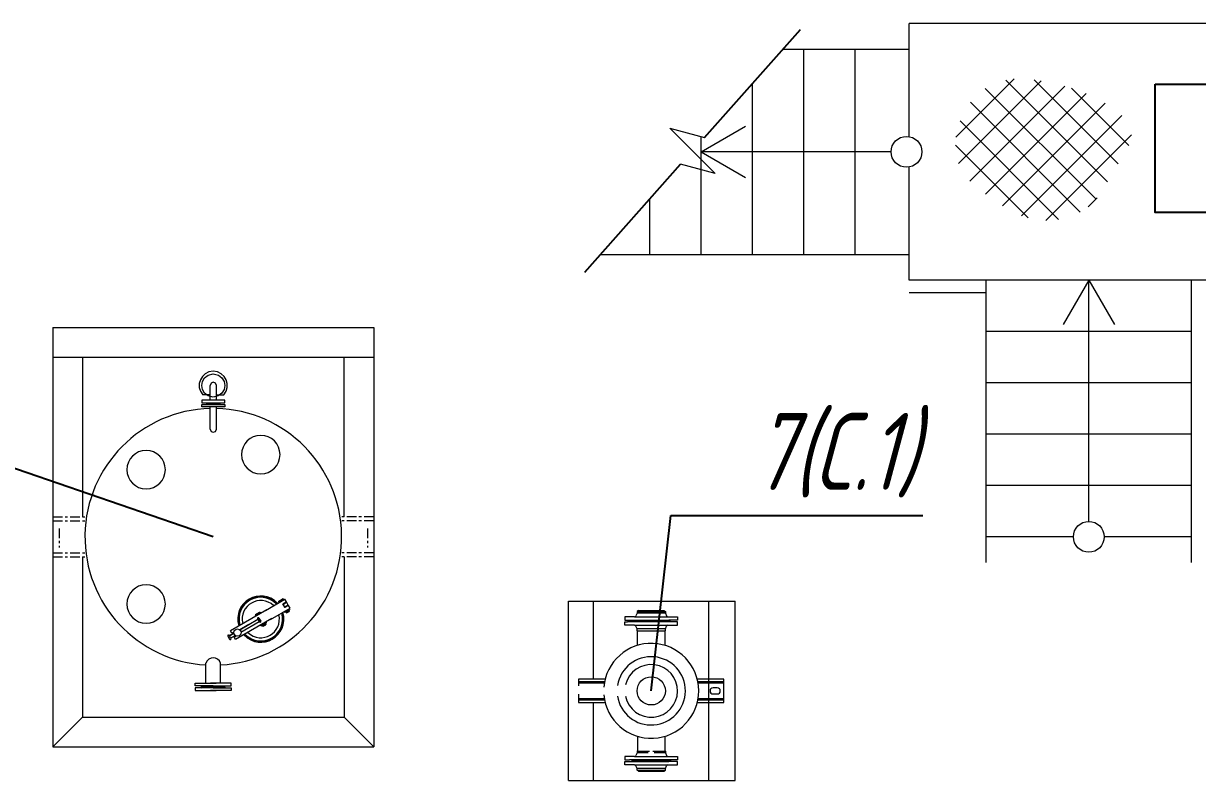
# Model space of a CAD drawing. Header units: millimetres. Extents: x -14296 to 10264, y -13087 to -5602.
# Drawn here: x -1474.7 to -1428.97, y -12655.8 to -12626.3 of the extents above; entities that cross this region are included whole.
import ezdxf
from ezdxf import colors
from ezdxf.entities.mleader import LeaderData, LeaderLine
from ezdxf.math import Vec2, Vec3

# ---------------------------------------------------------------- set-up
doc = ezdxf.new("R2010")
doc.units = ezdxf.units.MM
doc.linetypes.add('CENTER2', pattern=[1.125, 0.75, -0.125, 0.125, -0.125])
doc.linetypes.add('K5LT_BASIC', pattern=[0])
doc.layers.add('АР', color=7, linetype='Continuous')
doc.layers.add('орудован', color=7, linetype='Continuous')
for name, color, linetype, lineweight in [('Линия выноска', 137, 'Continuous', 25), ('Рамка тонкая', 5, 'Continuous', 25), ('Строительный', 251, 'Continuous', 13), ('Технологическое', 156, 'Continuous', 18)]:
    doc.layers.add(name, color=color, linetype=linetype, lineweight=lineweight)
doc.styles.add('Simplex', font='simplex.shx', dxfattribs={"width": 0.7, "oblique": 15})
doc.linetypes.add('ограждение1', pattern='A,0.25,-0.1,[133,ltypeshp.shx,S=0.1,R=0,X=-0.1,Y=0],-0.1,1', length=1.45)

# ---------------------------------------------------------------- blocks, each defined once
blk = doc.blocks.new('A$C33DA0663')
at = {"color": 5}
for p, q in [((-4.538, 1.448), (-2.77, 3.216)), ((-2.77, 3.216), (-4.119, 2.855)), ((-4.538, 1.448), (-3.19, 1.809))]:
    blk.add_line(p, q, dxfattribs=at)
at = {"layer": 'АР', "color": 5}
for p, q in [((-7.854, 7.057), (-4.119, 2.855)), ((-3.19, 1.809), (0.546, -2.393))]:
    blk.add_line(p, q, dxfattribs=at)
blk = doc.blocks.new('A$C32520DA1')
at = {"layer": 'орудован', "lineweight": -2, "ltscale": 0.3}
h = blk.add_hatch(dxfattribs=at)
h.set_pattern_fill('ANSI37', color=4, scale=0.25, angle=270, style=0)
h.set_pattern_definition([(45, (345.161, -3272.3488), (0.561266, -0.561266), []), (315, (345.161, -3272.3488), (-0.561266, -0.561266), [])])
edge = h.paths.add_edge_path()
edge.add_spline(control_points=[(2.523, -0.801), (2.284, -1.283), (1.724, -2.411), (-0.452, -2.976), (-2.137, -1.936), (-3.786, -0.666), (-3.556, 1.528), (-1.962, 2.976), (0.065, 2.734), (1.772, 2.213), (3.786, 0.924), (2.929, -0.247), (2.523, -0.801)], knot_values=[0, 0, 0, 0, 1.566566, 3.673336, 5.745346, 7.383422, 9.561681, 11.30499, 13.330467, 15.16078, 17.108533, 18.858869, 18.858869, 18.858869, 18.858869], degree=3, periodic=0)
blk = doc.blocks.new('A$C6D8F15C8')
at = {"linetype": 'Continuous'}
blk.add_circle((0, 0), 1.5, dxfattribs=at)
blk = doc.blocks.new('_None')

msp = doc.modelspace()

# ---------------------------------------------------------------- linework, layer by layer
at = {"layer": 'Рамка тонкая'}
msp.add_lwpolyline([(-1430.61898, -12628.67053), (-1420.61898, -12628.67053), (-1420.61898, -12633.67053), (-1430.61898, -12633.67053)], close=True, dxfattribs=at)
at = {"layer": 'Строительный', "ltscale": 0.3}
for p, q in [((-1440.20741, -12630.7113), (-1440.20741, -12626.30291)), ((-1424.80741, -12626.30291), (-1440.20741, -12626.30291)), ((-1445.11985, -12627.30291), (-1440.20741, -12627.30291)), ((-1444.30741, -12635.30291), (-1444.30741, -12627.30291)), ((-1442.30741, -12635.30291), (-1442.30741, -12627.30291)), ((-1446.30741, -12635.30291), (-1446.30741, -12628.63891)), ((-1448.30741, -12631.30291), (-1446.57536, -12630.30291)), ((-1448.30741, -12635.30291), (-1448.30741, -12630.70468)), ((-1440.90741, -12631.30291), (-1448.30741, -12631.30291)), ((-1448.30741, -12631.30291), (-1446.57536, -12632.30291)), ((-1440.20741, -12636.30291), (-1440.20741, -12631.89452)), ((-1450.30741, -12635.30291), (-1450.30741, -12633.13891)), ((-1452.23097, -12635.30291), (-1440.20741, -12635.30291)), ((-1424.80741, -12636.30291), (-1440.20741, -12636.30291)), ((-1437.20741, -12647.30291), (-1437.20741, -12636.30291)), ((-1433.20741, -12636.30291), (-1434.20741, -12638.03496)), ((-1433.20741, -12645.70291), (-1433.20741, -12636.30291)), ((-1433.20741, -12636.30291), (-1432.20741, -12638.03496)), ((-1429.20741, -12647.30291), (-1429.20741, -12636.30291)), ((-1429.20741, -12638.30291), (-1437.20741, -12638.30291)), ((-1429.20741, -12640.30291), (-1437.20741, -12640.30291)), ((-1429.20741, -12642.30291), (-1437.20741, -12642.30291)), ((-1429.20741, -12644.30291), (-1437.20741, -12644.30291)), ((-1433.80741, -12646.30291), (-1437.20741, -12646.30291)), ((-1429.20741, -12646.30291), (-1432.60741, -12646.30291))]:
    msp.add_line(p, q, dxfattribs=at)
at = {"layer": 'Строительный', "linetype": 'ограждение1', "ltscale": 3}
msp.add_line((-1437.20741, -12636.80291), (-1440.20741, -12636.80291), dxfattribs=at)
at = {"layer": 'Строительный'}
for p, q in [((-1473.55741, -12638.15291), (-1473.55741, -12654.4797)), ((-1473.55741, -12638.15291), (-1461.05741, -12638.15291)), ((-1461.05741, -12638.15291), (-1461.05741, -12654.4797)), ((-1473.55741, -12639.30291), (-1461.05741, -12639.30291)), ((-1472.40741, -12639.30291), (-1472.40741, -12645.52791)), ((-1462.20741, -12645.52791), (-1462.20741, -12639.30291)), ((-1472.40741, -12647.07791), (-1472.40741, -12653.3297)), ((-1462.20741, -12647.07791), (-1462.20741, -12653.3297)), ((-1473.55741, -12654.4797), (-1472.40741, -12653.3297)), ((-1472.40741, -12653.3297), (-1462.20741, -12653.3297)), ((-1462.20741, -12653.3297), (-1461.05741, -12654.4797)), ((-1473.55741, -12654.4797), (-1461.05741, -12654.4797))]:
    msp.add_line(p, q, dxfattribs=at)
at = {"layer": 'Строительный', "linetype": 'ByBlock'}
for p, q in [((-1453.47518, -12648.80998), (-1446.97522, -12648.80998)), ((-1453.47518, -12655.79584), (-1446.97522, -12655.79584))]:
    msp.add_line(p, q, dxfattribs=at)
at = {"layer": 'Строительный', "ltscale": 0.2}
for p, q in [((-1453.47518, -12655.79584), (-1453.47518, -12648.80998)), ((-1452.50018, -12651.85291), (-1452.50018, -12648.80998)), ((-1448.00022, -12655.79584), (-1448.00022, -12648.80998)), ((-1446.97522, -12655.79584), (-1446.97522, -12648.80998)), ((-1452.50018, -12655.79584), (-1452.50018, -12652.75291))]:
    msp.add_line(p, q, dxfattribs=at)
at = {"layer": 'Строительный', "ltscale": 0.3}
msp.add_circle((-1440.30741, -12631.30291), 0.6, dxfattribs=at)
at = {"layer": 'Строительный'}
msp.add_circle((-1433.20741, -12646.30291), 0.6, dxfattribs=at)
at = {"layer": 'Технологическое', "linetype": 'CENTER2', "ltscale": 0.5}
for p, q in [((-1473.55741, -12645.52791), (-1473.55741, -12647.07791)), ((-1473.55741, -12645.52791), (-1472.24698, -12645.52791)), ((-1473.55741, -12645.67791), (-1472.24698, -12645.67791)), ((-1461.05741, -12645.52791), (-1462.36783, -12645.52791)), ((-1461.05741, -12645.67791), (-1462.36783, -12645.67791)), ((-1461.05741, -12645.52791), (-1461.05741, -12647.07791)), ((-1473.30741, -12645.97661), (-1473.30741, -12646.71771)), ((-1461.30741, -12645.97661), (-1461.30741, -12646.71771)), ((-1473.55741, -12646.92791), (-1472.24698, -12646.92791)), ((-1473.55741, -12647.07791), (-1472.24698, -12647.07791)), ((-1461.05741, -12646.92791), (-1462.36783, -12646.92791)), ((-1461.05741, -12647.07791), (-1462.36783, -12647.07791))]:
    msp.add_line(p, q, dxfattribs=at)
at = {"layer": 'Технологическое', "linetype": 'K5LT_BASIC'}
for p, q in [((-1450.90354, -12649.42291), (-1451.2752, -12649.42291)), ((-1451.2752, -12649.42291), (-1451.2752, -12649.55291)), ((-1450.90354, -12649.42291), (-1449.59687, -12649.42291)), ((-1450.8002, -12649.27891), (-1450.84354, -12649.38291)), ((-1450.7402, -12649.17291), (-1450.8002, -12649.20755)), ((-1450.8002, -12649.20755), (-1450.8002, -12649.27891)), ((-1450.8002, -12649.20755), (-1449.7002, -12649.20755)), ((-1449.7002, -12649.27891), (-1450.8002, -12649.27891)), ((-1450.7402, -12649.17291), (-1449.7602, -12649.17291)), ((-1449.7602, -12649.17291), (-1449.7002, -12649.20755)), ((-1449.7002, -12649.20755), (-1449.7002, -12649.27891)), ((-1449.7002, -12649.27891), (-1449.65687, -12649.38291)), ((-1449.59687, -12649.42291), (-1449.2252, -12649.42291)), ((-1449.2252, -12649.42291), (-1449.2252, -12649.55291)), ((-1451.2752, -12649.55291), (-1451.1802, -12649.55291)), ((-1451.2752, -12649.74291), (-1451.2752, -12649.61291)), ((-1451.2752, -12649.61291), (-1451.1802, -12649.61291)), ((-1450.90354, -12649.74291), (-1451.2752, -12649.74291)), ((-1451.1802, -12649.55291), (-1451.0202, -12649.55291)), ((-1451.0202, -12649.61291), (-1451.1802, -12649.61291)), ((-1451.0202, -12649.55291), (-1450.9402, -12649.55291)), ((-1451.0202, -12649.61291), (-1450.9902, -12649.58291)), ((-1449.4802, -12649.61291), (-1451.0202, -12649.61291)), ((-1450.9402, -12649.58291), (-1450.9902, -12649.58291)), ((-1450.9402, -12649.55291), (-1449.5602, -12649.55291)), ((-1450.9402, -12649.55291), (-1450.9402, -12649.58291)), ((-1449.5602, -12649.58291), (-1450.9402, -12649.58291)), ((-1450.90354, -12649.74291), (-1449.59687, -12649.74291)), ((-1450.8002, -12649.88691), (-1450.84354, -12649.78291)), ((-1450.8002, -12649.95827), (-1450.8002, -12649.88691)), ((-1449.7002, -12649.88691), (-1450.8002, -12649.88691)), ((-1450.7902, -12649.96404), (-1450.8002, -12649.95827)), ((-1450.8002, -12649.95827), (-1449.7002, -12649.95827)), ((-1450.7902, -12650.53348), (-1450.7902, -12649.96404)), ((-1449.7102, -12650.53348), (-1449.7102, -12649.95827)), ((-1449.7102, -12649.96404), (-1449.7002, -12649.95827)), ((-1449.7002, -12649.88691), (-1449.65687, -12649.78291)), ((-1449.7002, -12649.95827), (-1449.7002, -12649.88691)), ((-1449.59687, -12649.74291), (-1449.2252, -12649.74291)), ((-1449.5602, -12649.55291), (-1449.5602, -12649.58291)), ((-1449.4802, -12649.55291), (-1449.5602, -12649.55291)), ((-1449.5102, -12649.58291), (-1449.5602, -12649.58291)), ((-1449.4802, -12649.61291), (-1449.5102, -12649.58291)), ((-1449.3202, -12649.55291), (-1449.4802, -12649.55291)), ((-1449.3202, -12649.61291), (-1449.4802, -12649.61291)), ((-1449.2252, -12649.55291), (-1449.3202, -12649.55291)), ((-1449.2252, -12649.61291), (-1449.3202, -12649.61291)), ((-1449.2252, -12649.74291), (-1449.2252, -12649.61291)), ((-1453.0802, -12651.85291), (-1453.0802, -12651.95291)), ((-1452.04464, -12651.85291), (-1453.0802, -12651.85291)), ((-1453.0802, -12651.95291), (-1453.0802, -12651.99291)), ((-1452.06679, -12651.95291), (-1453.0802, -12651.95291)), ((-1453.0802, -12651.99291), (-1453.0802, -12652.10896)), ((-1453.0802, -12651.99291), (-1452.07405, -12651.99296)), ((-1447.4202, -12651.85291), (-1448.45577, -12651.85291)), ((-1447.4202, -12651.95291), (-1448.43361, -12651.95291)), ((-1448.42636, -12651.99291), (-1447.4202, -12651.99291)), ((-1447.6802, -12652.18291), (-1447.8402, -12652.18291)), ((-1447.4202, -12651.95291), (-1447.4202, -12651.85291)), ((-1447.4202, -12651.99291), (-1447.4202, -12651.95291)), ((-1447.4202, -12652.61291), (-1447.4202, -12651.99291)), ((-1453.0802, -12652.43632), (-1453.0802, -12652.61291)), ((-1453.0802, -12652.61291), (-1453.0802, -12652.65291)), ((-1452.07405, -12652.61291), (-1453.0802, -12652.61291)), ((-1453.0802, -12652.65291), (-1453.0802, -12652.75291)), ((-1453.0802, -12652.65291), (-1452.06679, -12652.65291)), ((-1448.43361, -12652.65291), (-1447.4202, -12652.65291)), ((-1447.4202, -12652.61291), (-1448.42635, -12652.61286)), ((-1447.8402, -12652.42291), (-1447.6802, -12652.42291)), ((-1447.4202, -12652.65291), (-1447.4202, -12652.61291)), ((-1447.4202, -12652.75291), (-1447.4202, -12652.65291)), ((-1453.0802, -12652.75291), (-1452.04464, -12652.75291)), ((-1448.45577, -12652.75291), (-1447.4202, -12652.75291)), ((-1450.7902, -12654.07235), (-1450.7902, -12654.64178)), ((-1449.7102, -12654.64178), (-1449.7102, -12654.07235)), ((-1450.90354, -12654.86291), (-1451.2752, -12654.86291)), ((-1451.2752, -12654.86291), (-1451.2752, -12654.99291)), ((-1451.2752, -12654.99291), (-1451.1002, -12654.99291)), ((-1449.4002, -12654.99291), (-1451.1002, -12654.99291)), ((-1451.0202, -12654.99291), (-1450.9902, -12655.02291)), ((-1450.90354, -12654.86291), (-1449.59687, -12654.86291)), ((-1450.8002, -12654.71891), (-1450.84354, -12654.82291)), ((-1450.7902, -12654.64178), (-1450.8002, -12654.64755)), ((-1450.8002, -12654.64755), (-1450.8002, -12654.71891)), ((-1450.8002, -12654.64755), (-1450.313, -12654.64755)), ((-1450.373, -12654.71891), (-1450.8002, -12654.71891)), ((-1450.193, -12654.64755), (-1449.7002, -12654.64755)), ((-1449.7002, -12654.71891), (-1450.133, -12654.71891)), ((-1449.7102, -12654.64178), (-1449.7002, -12654.64755)), ((-1449.7002, -12654.64755), (-1449.7002, -12654.71891)), ((-1449.7002, -12654.71891), (-1449.65687, -12654.82291)), ((-1449.59687, -12654.86291), (-1449.2252, -12654.86291)), ((-1449.4802, -12654.99291), (-1449.5102, -12655.02291)), ((-1449.2252, -12654.99291), (-1449.4002, -12654.99291)), ((-1449.2252, -12654.86291), (-1449.2252, -12654.99291)), ((-1451.2752, -12655.18291), (-1451.2752, -12655.05291)), ((-1451.2752, -12655.05291), (-1451.1002, -12655.05291)), ((-1450.90354, -12655.18291), (-1451.2752, -12655.18291)), ((-1451.1002, -12655.05291), (-1450.9402, -12655.05291)), ((-1450.9402, -12655.02291), (-1450.9902, -12655.02291)), ((-1449.5602, -12655.02291), (-1450.9402, -12655.02291)), ((-1450.9402, -12655.05291), (-1450.9402, -12655.02291)), ((-1450.9402, -12655.05291), (-1449.5602, -12655.05291)), ((-1450.90354, -12655.18291), (-1449.59687, -12655.18291)), ((-1450.8002, -12655.32691), (-1450.84354, -12655.22291)), ((-1450.8002, -12655.39827), (-1450.8002, -12655.32691)), ((-1449.7002, -12655.32691), (-1450.8002, -12655.32691)), ((-1450.7402, -12655.43291), (-1450.8002, -12655.39827)), ((-1450.8002, -12655.39827), (-1449.7002, -12655.39827)), ((-1450.7402, -12655.43291), (-1449.7602, -12655.43291)), ((-1449.7602, -12655.43291), (-1449.7002, -12655.39827)), ((-1449.7002, -12655.32691), (-1449.65687, -12655.22291)), ((-1449.7002, -12655.39827), (-1449.7002, -12655.32691)), ((-1449.59687, -12655.18291), (-1449.2252, -12655.18291)), ((-1449.5602, -12655.05291), (-1449.5602, -12655.02291)), ((-1449.5102, -12655.02291), (-1449.5602, -12655.02291)), ((-1449.4002, -12655.05291), (-1449.5602, -12655.05291)), ((-1449.2252, -12655.05291), (-1449.4002, -12655.05291)), ((-1449.2252, -12655.18291), (-1449.2252, -12655.05291))]:
    msp.add_line(p, q, dxfattribs=at)
at = {"layer": 'Технологическое', "linetype": 'Continuous'}
for points in [[(-1467.43291, -12640.77517), (-1467.71522, -12640.77517)], [(-1467.43291, -12640.9843), (-1467.43291, -12640.40291)], [(-1467.18402, -12640.9843), (-1467.18402, -12640.40291)], [(-1467.18402, -12640.77517), (-1466.90171, -12640.77517)], [(-1466.8578, -12640.9843), (-1467.75913, -12640.9843), (-1467.75913, -12641.08468)], [(-1467.75913, -12641.08468), (-1466.8578, -12641.08468)], [(-1467.75913, -12641.14327), (-1466.8578, -12641.14327)], [(-1466.8578, -12641.24365), (-1467.75913, -12641.24365), (-1467.75913, -12641.14327)], [(-1467.5793, -12641.08468), (-1467.55837, -12641.10353)], [(-1467.5793, -12641.14327), (-1467.55837, -12641.12442)], [(-1467.55837, -12641.10353), (-1467.55837, -12641.12442)], [(-1467.05855, -12641.10353), (-1467.55837, -12641.10353)], [(-1467.05855, -12641.12442), (-1467.55837, -12641.12442)], [(-1467.43291, -12640.96757), (-1467.43291, -12640.9843), (-1467.43291, -12640.97176)], [(-1467.18402, -12640.9843), (-1467.43291, -12640.9843)], [(-1467.18402, -12641.24365), (-1467.43291, -12641.24365)], [(-1467.43291, -12642.1115), (-1467.43291, -12641.24365)], [(-1467.18402, -12640.96757), (-1467.18402, -12640.9843), (-1467.18402, -12640.97176)], [(-1467.18402, -12642.1115), (-1467.18402, -12641.24365)], [(-1467.03766, -12641.08468), (-1467.05855, -12641.10353)], [(-1467.05855, -12641.10353), (-1467.05855, -12641.12442)], [(-1467.03766, -12641.14327), (-1467.05855, -12641.12442)], [(-1466.8578, -12641.08468), (-1466.8578, -12640.9843)], [(-1466.8578, -12641.14327), (-1466.8578, -12641.24365)], [(-1465.27727, -12649.17118), (-1464.51812, -12648.73406)], [(-1464.54951, -12648.72989), (-1464.76701, -12648.85537)], [(-1464.76701, -12648.85537), (-1464.75656, -12648.87213)], [(-1464.58715, -12648.71529), (-1464.76075, -12648.81567), (-1464.75656, -12648.80309)], [(-1464.744, -12648.84281), (-1464.76075, -12648.81567)], [(-1464.75656, -12648.80309), (-1464.59971, -12648.71319)], [(-1464.59971, -12648.71319), (-1464.58715, -12648.71529), (-1464.57252, -12648.74243)], [(-1464.4575, -12648.83862), (-1464.5976, -12648.91814)], [(-1464.53279, -12649.02689), (-1464.5265, -12649.0394), (-1464.5976, -12648.91814), (-1464.51605, -12649.05613)], [(-1464.38847, -12648.95994), (-1464.44913, -12648.85537), (-1464.58715, -12648.93483)], [(-1464.54951, -12648.72989), (-1464.53906, -12648.74662)], [(-1464.38847, -12648.95994), (-1464.5265, -12649.0394)], [(-1464.51812, -12648.89509), (-1464.52231, -12648.88674)], [(-1464.52231, -12649.04775), (-1464.42612, -12648.9934), (-1464.42193, -12649.00175)], [(-1464.4575, -12648.83862), (-1464.51812, -12648.73406)], [(-1464.37802, -12648.9767), (-1464.51605, -12649.05613)], [(-1464.49722, -12648.87213), (-1464.50141, -12648.86376)], [(-1464.45331, -12649.00803), (-1464.4575, -12648.99966)], [(-1464.31948, -12649.08126), (-1464.37802, -12648.9767)], [(-1465.22499, -12649.14187), (-1466.64081, -12649.9596)], [(-1465.02631, -12649.48906), (-1466.44005, -12650.30672)], [(-1466.27901, -12649.92401), (-1465.57007, -12649.51413)], [(-1465.45921, -12649.25481), (-1465.67671, -12649.38031)], [(-1465.67671, -12649.38031), (-1465.66626, -12649.39705)], [(-1465.60353, -12649.3029), (-1465.66834, -12649.34058), (-1465.49685, -12649.24021)], [(-1465.66626, -12649.32802), (-1465.66834, -12649.34058), (-1465.6537, -12649.36773)], [(-1465.66626, -12649.32802), (-1465.50941, -12649.23811)], [(-1465.45921, -12649.58944), (-1465.52824, -12649.46811), (-1465.53869, -12649.45556), (-1465.55332, -12649.45347), (-1465.57007, -12649.45556), (-1465.58052, -12649.46811), (-1465.58471, -12649.48276), (-1465.58052, -12649.49743)], [(-1465.58052, -12649.49743), (-1465.50941, -12649.61869)], [(-1465.52824, -12649.46811), (-1465.45921, -12649.58944)], [(-1465.50941, -12649.23811), (-1465.49685, -12649.24021), (-1465.48014, -12649.26739)], [(-1465.45921, -12649.25481), (-1465.44876, -12649.27157)], [(-1465.07652, -12649.5183), (-1464.31948, -12649.08126)], [(-1464.54743, -12649.23602), (-1464.55577, -12649.21716)], [(-1464.34038, -12649.09377), (-1464.32574, -12649.11889), (-1464.54113, -12649.24434), (-1464.54743, -12649.23602)], [(-1464.32993, -12649.11054), (-1464.54743, -12649.23602)], [(-1464.46795, -12649.25898), (-1464.49304, -12649.21716)], [(-1464.45539, -12649.26316), (-1464.46795, -12649.25898), (-1464.34875, -12649.18997)], [(-1464.45958, -12649.21929), (-1464.38847, -12649.17955)], [(-1464.40522, -12649.17746), (-1464.4512, -12649.2046), (-1464.45539, -12649.20879), (-1464.45539, -12649.21716), (-1464.44913, -12649.22135), (-1464.44075, -12649.22135), (-1464.39477, -12649.19415), (-1464.39058, -12649.18792), (-1464.39058, -12649.17955), (-1464.39684, -12649.17536), (-1464.40522, -12649.17746)], [(-1464.45539, -12649.26316), (-1464.35083, -12649.2046)], [(-1464.37176, -12649.14606), (-1464.34875, -12649.18997), (-1464.35083, -12649.2046)], [(-1464.32993, -12649.11054), (-1464.34038, -12649.09377)], [(-1466.58434, -12650.05368), (-1466.64081, -12649.9596)], [(-1465.9193, -12649.71698), (-1466.27901, -12649.92401)], [(-1466.22881, -12650.00979), (-1465.51986, -12649.602)], [(-1465.50941, -12649.61869), (-1465.49896, -12649.62914), (-1465.48433, -12649.63336), (-1465.46969, -12649.62914), (-1465.45921, -12649.61869), (-1465.45505, -12649.60409), (-1465.45921, -12649.58944)], [(-1465.45505, -12649.76094), (-1465.4655, -12649.74417)], [(-1465.23963, -12649.63542), (-1465.45505, -12649.76094)], [(-1465.45505, -12649.76094), (-1465.45087, -12649.76926)], [(-1465.38814, -12649.73371), (-1465.45087, -12649.76926), (-1465.23544, -12649.64381)], [(-1465.37765, -12649.78599), (-1465.40277, -12649.74211)], [(-1465.36513, -12649.78808), (-1465.37765, -12649.78599), (-1465.25637, -12649.71488)], [(-1465.3672, -12649.74417), (-1465.29821, -12649.70447)], [(-1465.31492, -12649.70237), (-1465.36094, -12649.72952), (-1465.36513, -12649.7358), (-1465.36513, -12649.74211), (-1465.35883, -12649.74628), (-1465.35049, -12649.74628), (-1465.30447, -12649.71907), (-1465.30028, -12649.71279), (-1465.30028, -12649.70656), (-1465.30655, -12649.70028), (-1465.31492, -12649.70237)], [(-1465.36513, -12649.78808), (-1465.26056, -12649.72952)], [(-1465.28146, -12649.67097), (-1465.25637, -12649.71488), (-1465.26056, -12649.72952)], [(-1465.23544, -12649.64381), (-1465.25008, -12649.61869)], [(-1466.61991, -12650.25863), (-1466.6889, -12650.13733), (-1466.69935, -12650.12691), (-1466.71399, -12650.12273), (-1466.73073, -12650.12691), (-1466.74118, -12650.13733), (-1466.74537, -12650.15197), (-1466.74118, -12650.16664)], [(-1466.74118, -12650.16664), (-1466.67008, -12650.2879)], [(-1466.50486, -12650.05368), (-1466.67845, -12650.15406)], [(-1466.67845, -12650.15406), (-1466.50486, -12650.05368)], [(-1466.67008, -12650.2879), (-1466.65963, -12650.30046), (-1466.64499, -12650.30463), (-1466.63036, -12650.30046), (-1466.61991, -12650.2879), (-1466.61572, -12650.2733), (-1466.61991, -12650.25863)], [(-1466.62825, -12650.2419), (-1466.45469, -12650.14152)], [(-1466.58434, -12650.05368), (-1466.50486, -12650.0077)], [(-1466.49441, -12650.21053), (-1466.41496, -12650.16454)], [(-1466.44005, -12650.30672), (-1466.49441, -12650.21053)], [(-1467.59394, -12652.00578), (-1467.59394, -12651.22154)], [(-1467.30741, -12651.01451), (-1467.30741, -12651.01241)], [(-1467.02302, -12652.00578), (-1467.02302, -12651.22154)], [(-1468.00801, -12652.00578), (-1467.19658, -12652.00578)], [(-1468.00801, -12652.10407), (-1468.00801, -12652.00578), (-1467.4308, -12652.00578)], [(-1467.30741, -12652.10407), (-1468.00801, -12652.10407)], [(-1468.00801, -12652.18559), (-1468.00801, -12652.28389), (-1467.19658, -12652.28389)], [(-1467.30741, -12652.18559), (-1468.00801, -12652.18559)], [(-1467.78843, -12652.10407), (-1467.75913, -12652.1354)], [(-1467.78843, -12652.18559), (-1467.75913, -12652.15422), (-1467.2154, -12652.15422)], [(-1466.8578, -12652.1354), (-1467.75913, -12652.1354)], [(-1467.75913, -12652.15422), (-1467.75913, -12652.1354)], [(-1466.60891, -12652.00578), (-1467.42035, -12652.00578)], [(-1466.60891, -12652.18559), (-1466.60891, -12652.28389), (-1467.42035, -12652.28389)], [(-1466.82853, -12652.18559), (-1466.8578, -12652.15422), (-1467.40152, -12652.15422)], [(-1467.30741, -12652.10407), (-1466.60891, -12652.10407)], [(-1467.30741, -12652.18559), (-1466.60891, -12652.18559)], [(-1466.60891, -12652.10407), (-1466.60891, -12652.00578), (-1467.18613, -12652.00578)], [(-1466.82853, -12652.10407), (-1466.8578, -12652.1354)], [(-1466.8578, -12652.15422), (-1466.8578, -12652.1354)]]:
    msp.add_lwpolyline(points, dxfattribs=at)
at = {"layer": 'Технологическое', "linetype": 'K5LT_BASIC'}
msp.add_circle((-1450.2502, -12652.30291), 0.55, dxfattribs=at)
at = {"layer": 'Технологическое'}
for start, end in [(91.438257, 266.714778), (273.260608, 88.585933)]:
    msp.add_arc((-1467.30741, -12646.30291), 5, start, end, dxfattribs=at)
at = {"layer": 'Технологическое', "linetype": 'K5LT_BASIC'}
for centre, radius, start, end in [((-1450.90354, -12649.35791), 0.065, 270, 337.380005), ((-1449.59687, -12649.35791), 0.065, 202.619995, 270), ((-1450.90354, -12649.80791), 0.065, 22.619995, 90), ((-1449.59687, -12649.80791), 0.065, 90, 157.380005), ((-1450.2502, -12652.30291), 1.85, 184.947351, 175.423042), ((-1450.2502, -12652.30291), 1.33, 188.683656, 170.707145), ((-1450.2502, -12652.30291), 1.025, 191.825511, 166.477073), ((-1447.8402, -12652.30291), 0.12, 90, 270), ((-1447.6802, -12652.30291), 0.12, 270, 90), ((-1450.90354, -12654.79791), 0.065, 270, 337.380005), ((-1449.59687, -12654.79791), 0.065, 202.619995, 270), ((-1450.90354, -12655.24791), 0.065, 22.619995, 90), ((-1449.59687, -12655.24791), 0.065, 90, 157.380005)]:
    msp.add_arc(centre, radius, start, end, dxfattribs=at)
at = {"layer": 'Технологическое', "linetype": 'Continuous'}
for points in [[(-1466.90171, -12640.77517), (-1466.58447, -12640.41532), (-1466.82584, -12639.86271), (-1467.30741, -12639.85294), (-1467.78986, -12639.86162), (-1468.03272, -12640.41191), (-1467.71522, -12640.77517)], [(-1467.30741, -12639.95332), (-1467.90811, -12639.98548), (-1467.90621, -12640.82289), (-1467.30741, -12640.85468), (-1466.71147, -12640.82177), (-1466.70956, -12639.98661), (-1467.30741, -12639.95332)], [(-1464.59134, -12648.92651), (-1464.59134, -12648.92651), (-1464.49722, -12648.87213), (-1464.49722, -12648.87213), (-1464.49722, -12648.87213), (-1464.59134, -12648.92651), (-1464.59134, -12648.92651)], [(-1466.36683, -12649.89265), (-1466.55261, -12649.90408), (-1466.55261, -12650.16148), (-1466.36683, -12650.17292), (-1466.18109, -12650.16148), (-1466.18109, -12649.90408), (-1466.36683, -12649.89265)]]:
    msp.add_open_spline(points, degree=3, knots=[0, 0, 0, 0, 1, 1, 1, 2, 2, 2, 2], dxfattribs=at)
for points in [[(-1467.18402, -12640.40291), (-1467.19154, -12640.23903), (-1467.42542, -12640.23903), (-1467.43291, -12640.40291)], [(-1467.43291, -12642.1115), (-1467.41616, -12642.26592), (-1467.20077, -12642.26592), (-1467.18402, -12642.1115)], [(-1464.79836, -12648.89509), (-1465.47003, -12648.20613), (-1466.58032, -12648.85152), (-1466.31666, -12649.77345)], [(-1464.82974, -12648.91395), (-1465.46904, -12648.26181), (-1466.52872, -12648.87328), (-1466.28739, -12649.75466)], [(-1464.8423, -12648.92023), (-1465.47636, -12648.28809), (-1466.5071, -12648.88412), (-1466.27275, -12649.74838)], [(-1464.95521, -12648.98502), (-1465.49314, -12648.4889), (-1466.32309, -12648.96993), (-1466.16189, -12649.68352)], [(-1466.11798, -12650.11854), (-1465.449, -12650.80885), (-1464.33629, -12650.16747), (-1464.5976, -12649.24225)], [(-1466.0866, -12650.10178), (-1465.44161, -12650.75189), (-1464.38762, -12650.1413), (-1464.62898, -12649.25898)], [(-1466.07407, -12650.0934), (-1465.44124, -12650.72747), (-1464.41073, -12650.13333), (-1464.64151, -12649.26739)], [(-1465.96113, -12650.02858), (-1465.42677, -12650.52785), (-1464.59049, -12650.0443), (-1464.75445, -12649.33221)], [(-1467.02302, -12651.22154), (-1467.12084, -12650.94577), (-1467.49598, -12650.94663), (-1467.59394, -12651.22154)]]:
    msp.add_open_spline(points, degree=3, dxfattribs=at)

# ---------------------------------------------------------------- block references
at = {"layer": 'Строительный', "xscale": -1, "rotation": 180}
msp.add_blockref('A$C33DA0663', (-1444.98547, -12628.93062), dxfattribs=at)
at = {"layer": 'Строительный'}
msp.add_blockref('A$C32520DA1', (-1434.8042, -12631.27111), dxfattribs=at)
at = {"layer": 'Технологическое', "xscale": -0.5, "yscale": 0.5, "zscale": 0.5, "rotation": 179.898623958143}
for p in [(-1465.45741, -12643.09862), (-1469.9237, -12643.68662), (-1469.9237, -12648.91921)]:
    msp.add_blockref('A$C6D8F15C8', p, dxfattribs=at)

# ---------------------------------------------------------------- leaders
at = {"layer": 'Линия выноска'}
ml = msp.add_multileader_mtext('Standard', dxfattribs=at)
ml.set_content('{\\W0.7;6(С.1)}', color=2, style='Simplex')
ml.set_leader_properties()
ml.set_arrow_properties(name='NONE')
ml.build(insert=Vec2(0, 0))
ml.multileader.update_dxf_attribs({"text_left_attachment_type": 6, "text_right_attachment_type": 6, "dogleg_length": 0})
ctx = ml.context
ctx.base_point, ctx.char_height, ctx.plane_origin = Vec3(-1489.16574, -12643.26171), 3, Vec3(-1422.82886, -12660.60257)
ctx.left_attachment, ctx.right_attachment, ctx.text_align_type = 6, 6, 1
notes = []
notes.append((ctx, [(0, (1, 1, 0), (-1476.16812, -12643.26171), (-1, 0), 0, [(1, [(-1467.30741, -12646.30291)], 0, [])])]))
ctx.mtext.insert, ctx.mtext.alignment, ctx.mtext.flow_direction = Vec3(-1482.66693, -12639.26171), 2, 5
ml = msp.add_multileader_mtext('Standard', dxfattribs=at)
ml.set_content('{\\W0.7;7(С.1)}', color=2, style='Simplex')
ml.set_leader_properties()
ml.set_arrow_properties(name='NONE')
ml.build(insert=Vec2(0, 0))
ml.multileader.update_dxf_attribs({"text_left_attachment_type": 6, "text_right_attachment_type": 6, "dogleg_length": 0})
ctx = ml.context
ctx.base_point, ctx.char_height, ctx.plane_origin = Vec3(-1449.48514, -12645.47383), 3, Vec3(-1377.77166, -12670.37933)
ctx.left_attachment, ctx.right_attachment, ctx.text_align_type = 6, 6, 1
notes.append((ctx, [(1, (1, 1, 0), (-1449.48514, -12645.47383), (1, 0), 0, [(1, [(-1450.2502, -12652.30291)], 0, [])])]))
ctx.mtext.insert, ctx.mtext.alignment, ctx.mtext.flow_direction = Vec3(-1443.07891, -12641.47383), 2, 5
for ctx, leaders in notes:
    for number, flags, end, landing, length, lines in leaders:
        leader = LeaderData()
        leader.index, (leader.has_last_leader_line, leader.has_dogleg_vector, leader.attachment_direction) = number, flags
        leader.last_leader_point, leader.dogleg_vector, leader.dogleg_length = Vec3(end), Vec3(landing), length
        for number, points, colour, breaks in lines:
            line = LeaderLine()
            line.index, line.vertices, line.color, line.breaks = number, Vec3.list(points), colors.encode_raw_color(colour), breaks
            leader.lines.append(line)
        ctx.leaders.append(leader)

doc.saveas('drawing.dxf')
